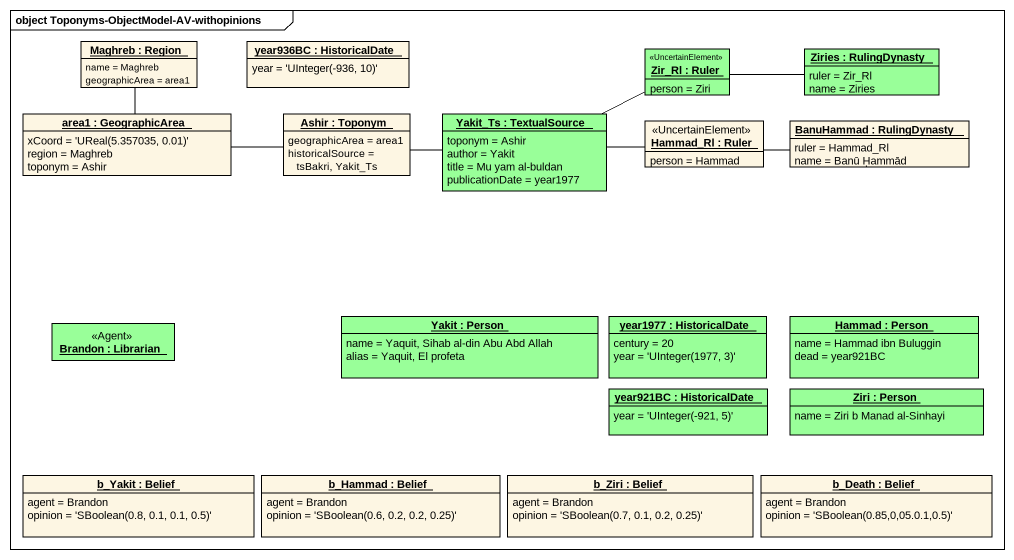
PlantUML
@startuml
mainframe object Toponyms-ObjectModel-AV-withopinions
hide circle
hide empty members
object "Maghreb : Region" as Maghreb {
  name = Maghreb
  geographicArea = area1
}
object "year936BC : HistoricalDate" as year936BC {
  year = 'UInteger(-936, 10)'
}
object "Zir_Rl : Ruler" as Zir_Rl <<UncertainElement>> #99FF99 {
  person = Ziri
}
object "Ziries : RulingDynasty" as Ziries #99FF99 {
  ruler = Zir_Rl
  name = Ziries
}
object "area1 : GeographicArea" as area1 {
  xCoord = 'UReal(5.357035, 0.01)'
  region = Maghreb
  toponym = Ashir
}
object "Ashir : Toponym" as Ashir {
  geographicArea = area1
  historicalSource = tsBakri, Yakit_Ts
}
object "Yakit_Ts : TextualSource" as Yakit_Ts #99FF99 {
  toponym = Ashir
  author = Yakit
  title = Mu yam al-buldan
  publicationDate = year1977
}
object "Hammad_Rl : Ruler" as Hammad_Rl <<UncertainElement>> {
  person = Hammad
}
object "BanuHammad : RulingDynasty" as BanuHammad {
  ruler = Hammad_Rl
  name = Banū Ḥammād
}
object "Yakit : Person" as Yakit #99FF99 {
  name = Yaquit, Sihab al-din Abu Abd Allah
  alias = Yaquit, El profeta
}
object "year1977 : HistoricalDate" as year1977 #99FF99 {
  century = 20
  year = 'UInteger(1977, 3)'
}
object "Hammad : Person" as Hammad #99FF99 {
  name = Hammad ibn Buluggin
  dead = year921BC
}
object "Brandon : Librarian" as Brandon <<Agent>> #99FF99
object "year921BC : HistoricalDate" as year921BC #99FF99 {
  year = 'UInteger(-921, 5)'
}
object "Ziri : Person" as Ziri #99FF99 {
  name = Ziri b Manad al-Sinhayi
}
object "b_Yakit : Belief" as b_Yakit {
  agent = Brandon
  opinion = 'SBoolean(0.8, 0.1, 0.1, 0.5)'
}
object "b_Hammad : Belief" as b_Hammad {
  agent = Brandon
  opinion = 'SBoolean(0.6, 0.2, 0.2, 0.25)'
}
object "b_Ziri : Belief" as b_Ziri {
  agent = Brandon
  opinion = 'SBoolean(0.7, 0.1, 0.2, 0.25)'
}
object "b_Death : Belief" as b_Death {
  agent = Brandon
  opinion = 'SBoolean(0.85,0,05.0.1,0.5)'
}
Zir_Rl -right- Ziries
area1 -up- Maghreb
area1 -right- Ashir
Ashir -right- Yakit_Ts
Yakit_Ts -right- Zir_Rl
Yakit_Ts -right- Hammad_Rl
Hammad_Rl -right- BanuHammad
@enduml
